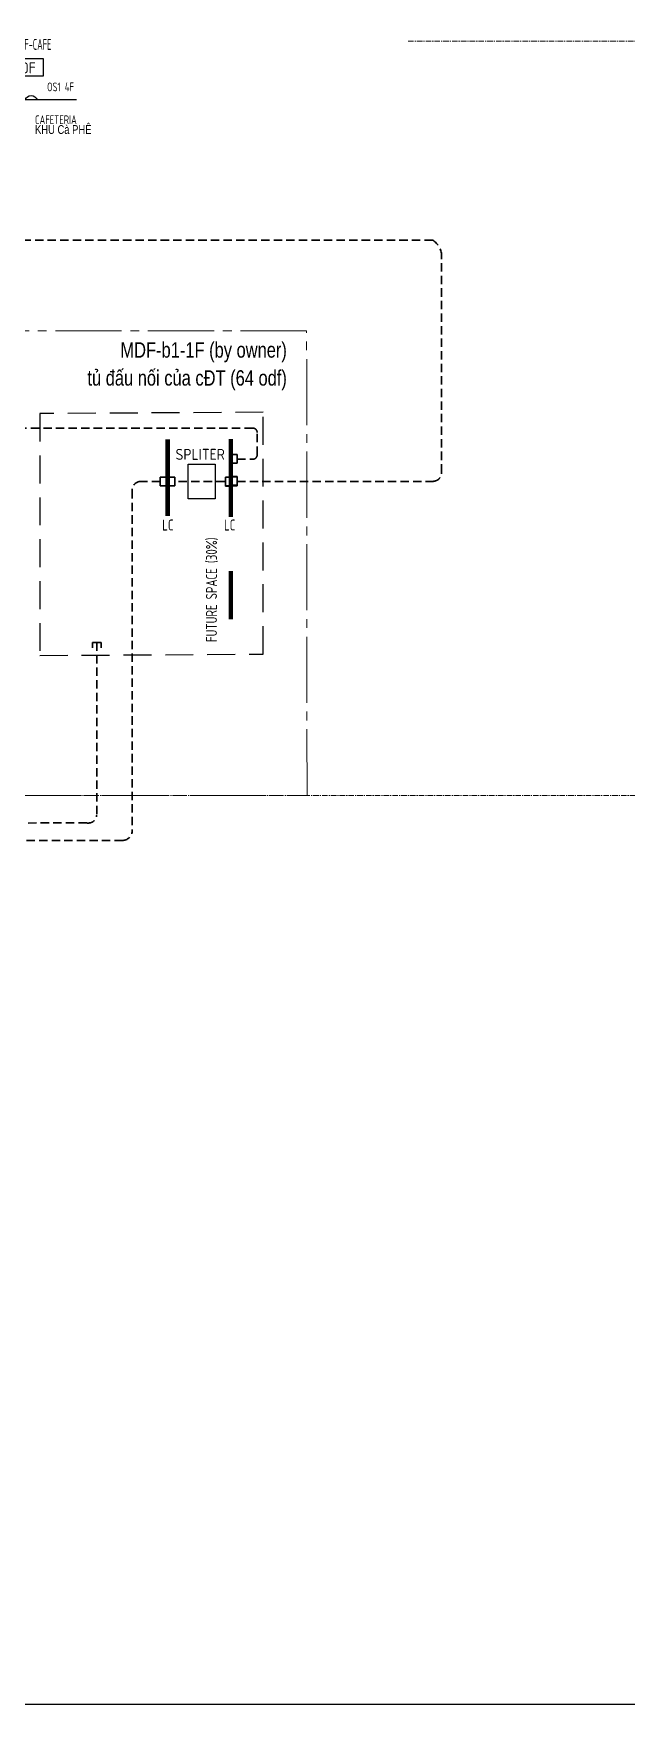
# Model space of a CAD drawing. Header units: millimetres. Extents: x -197 to 1453, y -101 to 618.
# Drawn here: x 241.8 to 376.7, y -101.4 to 278.8 of the extents above; entities that cross this region are included whole.
import ezdxf
from ezdxf.enums import TextEntityAlignment as Align

# ---------------------------------------------------------------- set-up
doc = ezdxf.new("R2010")
doc.units = ezdxf.units.MM
for name, pattern in [('HC-B_EC0-112 ZONE B-TELEPHONE & DATA SYSTEM SCHEMATIC (200529)$0$x-219010-E-00_Tell & Data System Schematic$0$CENTER', [2, 1.25, -0.25, 0.25, -0.25]), ('HC-B_EC0-112 ZONE B-TELEPHONE & DATA SYSTEM SCHEMATIC (200529)$0$x-219010-E-00_Tell & Data System Schematic$0$GEC-COMM_CENTER2', [28.575, 19.05, -3.175, 3.175, -3.175]), ('HC-B_EC0-112 ZONE B-TELEPHONE & DATA SYSTEM SCHEMATIC (200529)$0$x-219010-E-00_Tell & Data System Schematic$0$GEC-COMM_DOT2', [3.175, 0, -3.175]), ('HC-B_EC0-112 ZONE B-TELEPHONE & DATA SYSTEM SCHEMATIC (200529)$0$x-219010-E-00_Tell & Data System Schematic$0$GEC-COMM_HIDDEN', [9.525, 6.35, -3.175]), ('HC-B_EC0-112 ZONE B-TELEPHONE & DATA SYSTEM SCHEMATIC (200529)$0$x-219010-E-00_Tell & Data System Schematic$0$P-GEC_CPIP 1 CENTER2', [21.05, 15.05, -2, 2, -2]), ('HC-B_EC0-112 ZONE B-TELEPHONE & DATA SYSTEM SCHEMATIC (200529)$0$xx-219010_E-Tell & Data System Floor line$0$CENTER', [2, 1.25, -0.25, 0.25, -0.25])]:
    doc.linetypes.add(name, pattern=pattern)
for name, color, linetype in [('HC-B_EC0-112 ZONE B-TELEPHONE & DATA SYSTEM SCHEMATIC (200529)$0$GEC- E-TEXT', 7, 'Continuous'), ('HC-B_EC0-112 ZONE B-TELEPHONE & DATA SYSTEM SCHEMATIC (200529)$0$GEC-E-COMM-ENCL', 7, 'HC-B_EC0-112 ZONE B-TELEPHONE & DATA SYSTEM SCHEMATIC (200529)$0$x-219010-E-00_Tell & Data System Schematic$0$GEC-COMM_CENTER2'), ('HC-B_EC0-112 ZONE B-TELEPHONE & DATA SYSTEM SCHEMATIC (200529)$0$GEC-G-ANNO-TEXT-EN', 7, 'Continuous'), ('HC-B_EC0-112 ZONE B-TELEPHONE & DATA SYSTEM SCHEMATIC (200529)$0$GEC-G-ANNO-TEXT-VN', 7, 'Continuous')]:
    doc.layers.add(name, color=color, linetype=linetype)
for name, color, linetype, lineweight in [('HC-B_EC0-112 ZONE B-TELEPHONE & DATA SYSTEM SCHEMATIC (200529)$0$GEC-E-COMM-EQPM', 6, 'Continuous', 30), ('HC-B_EC0-112 ZONE B-TELEPHONE & DATA SYSTEM SCHEMATIC (200529)$0$GEC-E-COMM-FEED', 5, 'HC-B_EC0-112 ZONE B-TELEPHONE & DATA SYSTEM SCHEMATIC (200529)$0$x-219010-E-00_Tell & Data System Schematic$0$CENTER', 50), ('HC-B_EC0-112 ZONE B-TELEPHONE & DATA SYSTEM SCHEMATIC (200529)$0$GEC-E-COMM-OPTICAL FIBER- 4F', 5, 'HC-B_EC0-112 ZONE B-TELEPHONE & DATA SYSTEM SCHEMATIC (200529)$0$x-219010-E-00_Tell & Data System Schematic$0$GEC-COMM_HIDDEN', 35), ('HC-B_EC0-112 ZONE B-TELEPHONE & DATA SYSTEM SCHEMATIC (200529)$0$GEC-G-DIAG-FLOR', 8, 'HC-B_EC0-112 ZONE B-TELEPHONE & DATA SYSTEM SCHEMATIC (200529)$0$x-219010-E-00_Tell & Data System Schematic$0$CENTER', 9), ('HC-B_EC0-112 ZONE B-TELEPHONE & DATA SYSTEM SCHEMATIC (200529)$0$xx-219010_E-Tell & Data System Floor line$0$GEC-G-DIAG-FLOR', 8, 'HC-B_EC0-112 ZONE B-TELEPHONE & DATA SYSTEM SCHEMATIC (200529)$0$xx-219010_E-Tell & Data System Floor line$0$CENTER', 9)]:
    doc.layers.add(name, color=color, linetype=linetype, lineweight=lineweight)
doc.styles.add('HC-B_EC0-112 ZONE B-TELEPHONE & DATA SYSTEM SCHEMATIC (200529)$0$x-219010-E-00_Tell & Data System Schematic$0$GEC-EN_Text Style-2.5mm-Isocp', font='isocp.shx', dxfattribs={"width": 0.8, "height": 2.5})
doc.styles.add('HC-B_EC0-112 ZONE B-TELEPHONE & DATA SYSTEM SCHEMATIC (200529)$0$x-219010-E-00_Tell & Data System Schematic$0$GEC-Text stype-EN', font='isocp.shx', dxfattribs={"height": 2.5})
doc.styles.add('HC-B_EC0-112 ZONE B-TELEPHONE & DATA SYSTEM SCHEMATIC (200529)$0$x-219010-E-00_Tell & Data System Schematic$0$GEC-VN_Text Style-2.5mm-Hoatbif-WF 0.8', font='hoatbif.shx', dxfattribs={"width": 0.8, "height": 2.5})

# ---------------------------------------------------------------- blocks, each defined once
blk = doc.blocks.new('HC-B_EC0-112 ZONE B-TELEPHONE & DATA SYSTEM SCHEMATIC (200529)$0$xx-219010_E-Tell & Data System Floor line', base_point=(-18, 186.01))
at = {"layer": 'HC-B_EC0-112 ZONE B-TELEPHONE & DATA SYSTEM SCHEMATIC (200529)$0$xx-219010_E-Tell & Data System Floor line$0$GEC-G-DIAG-FLOR'}
for p, q in [((396.89, 463.03), (756.25, 463.03)), ((3.32, 291.46), (756.25, 291.46))]:
    blk.add_line(p, q, dxfattribs=at)
blk = doc.blocks.new('HC-B_EC0-112 ZONE B-TELEPHONE & DATA SYSTEM SCHEMATIC (200529)$0$x-219010-E-00_Tell & Data System Schematic$0$GEC-E_COMMS-RDF (1)')
blk.add_lwpolyline([(-5.5, 0), (2, 0), (2, -4), (-5.5, -4)], close=True)
at = {"color": 7, "style": 'HC-B_EC0-112 ZONE B-TELEPHONE & DATA SYSTEM SCHEMATIC (200529)$0$x-219010-E-00_Tell & Data System Schematic$0$GEC-EN_Text Style-2.5mm-Isocp'}
for tag, p in [('DESCRIPTION-1', (7.72, -1.46)), ('DESCRIPTION-2', (7.72, -4.96)), ('SPARE', (7.72, -8.46))]:
    blk.add_attdef(tag, p, '', height=2.5, dxfattribs=at)
blk.add_attdef('GEC-NAME', text='', height=2.5, dxfattribs=at).set_placement((-1.78, -2.12), align=Align.MIDDLE)
blk = doc.blocks.new('HC-B_EC0-112 ZONE B-TELEPHONE & DATA SYSTEM SCHEMATIC (200529)$0$x-219010-E-00_Tell & Data System Schematic$0$Ky hieu cap')
blk.add_lwpolyline([(523.79, 257.11), (534.36, 257.11), (535.52, 257.11)])
blk.add_arc((534.12, 256.59), 1.49, 20.0579, 159.9421)
blk = doc.blocks.new('HC-B_EC0-112 ZONE B-TELEPHONE & DATA SYSTEM SCHEMATIC (200529)$0$x-219010-E-00_Tell & Data System Schematic$0$GEC-E_COMMS-CONNECTION')
for p, q in [((0, 1), (0, -1)), ((0, 1), (1.25, 1)), ((0, -1), (1.25, -1))]:
    blk.add_line(p, q)
at = {"color": 7, "style": 'HC-B_EC0-112 ZONE B-TELEPHONE & DATA SYSTEM SCHEMATIC (200529)$0$x-219010-E-00_Tell & Data System Schematic$0$GEC-EN_Text Style-2.5mm-Isocp'}
for tag, p in [('GEC-NAME', (5.97, 2.04)), ('DESCRIPTION-1', (5.97, -1.46)), ('DESCRIPTION-2', (5.97, -4.96)), ('SPARE', (5.97, -8.46))]:
    blk.add_attdef(tag, p, '', height=2.5, dxfattribs=at)
blk = doc.blocks.new('HC-B_EC0-112 ZONE B-TELEPHONE & DATA SYSTEM SCHEMATIC (200529)')
for points in [[(-196.95, 617.68), (1453.09, 617.68), (1453.09, -101.37), (-196.95, -101.37)], [(276.97, 180.81), (283.15, 180.81), (283.15, 172.92), (276.97, 172.92)]]:
    blk.add_lwpolyline(points, close=True)
at = {"layer": 'HC-B_EC0-112 ZONE B-TELEPHONE & DATA SYSTEM SCHEMATIC (200529)$0$GEC-E-COMM-ENCL', "linetype": 'HC-B_EC0-112 ZONE B-TELEPHONE & DATA SYSTEM SCHEMATIC (200529)$0$x-219010-E-00_Tell & Data System Schematic$0$GEC-COMM_HIDDEN'}
blk.add_lwpolyline([(294.09, 192.59), (243.24, 192.28), (243.24, 137.28), (294.09, 137.59)], close=True, dxfattribs=at)
at = {"layer": 'HC-B_EC0-112 ZONE B-TELEPHONE & DATA SYSTEM SCHEMATIC (200529)$0$GEC-E-COMM-FEED', "const_width": 1}
for points in [[(272.34, 186.46), (272.34, 169)], [(286.71, 186.52), (286.71, 168.75)]]:
    blk.add_lwpolyline(points, dxfattribs=at)
at = {"layer": 'HC-B_EC0-112 ZONE B-TELEPHONE & DATA SYSTEM SCHEMATIC (200529)$0$GEC-E-COMM-FEED', "linetype": 'HC-B_EC0-112 ZONE B-TELEPHONE & DATA SYSTEM SCHEMATIC (200529)$0$x-219010-E-00_Tell & Data System Schematic$0$GEC-COMM_DOT2', "const_width": 1}
blk.add_lwpolyline([(286.71, 156.49), (286.71, 145.51)], dxfattribs=at)
at = {"layer": 'HC-B_EC0-112 ZONE B-TELEPHONE & DATA SYSTEM SCHEMATIC (200529)$0$GEC-E-COMM-OPTICAL FIBER- 4F', "ltscale": 0.3}
for p, q in [((264.25, 174.87), (264.25, 97.31)), ((270.6, 176.87), (266.25, 176.87)), ((285.28, 176.87), (273.96, 176.87)), ((256.2, 140.24), (256.2, 100.94)), ((253.92, 99.18), (69.39, 98.97)), ((262.14, 95.22), (70.81, 94.74))]:
    blk.add_line(p, q, dxfattribs=at)
at = {"layer": 'HC-B_EC0-112 ZONE B-TELEPHONE & DATA SYSTEM SCHEMATIC (200529)$0$GEC-E-COMM-OPTICAL FIBER- 4F', "linetype": 'HC-B_EC0-112 ZONE B-TELEPHONE & DATA SYSTEM SCHEMATIC (200529)$0$x-219010-E-00_Tell & Data System Schematic$0$GEC-COMM_HIDDEN', "ltscale": 0.3}
for points in [[(288.14, 176.88), (332.65, 176.88, 0.414214), (334.65, 178.88), (334.65, 227.9, 0.271781), (332.65, 231.72), (11.41, 231.72)], [(288.14, 181.9), (291.69, 181.9, 0.414214), (292.69, 182.9), (292.69, 187.99, 0.414214), (291.69, 188.99), (228.95, 188.99)]]:
    blk.add_lwpolyline(points, format="xyb", dxfattribs=at)
at = {"layer": 'HC-B_EC0-112 ZONE B-TELEPHONE & DATA SYSTEM SCHEMATIC (200529)$0$GEC-E-COMM-OPTICAL FIBER- 4F', "ltscale": 0.3}
for centre, radius, start, end in [((266.25, 174.87), 2, 90, 180), ((254.25, 101.1), 1.95, 260.3385, 355.0762), ((262.06, 97.41), 2.2, 267.4411, 357.1943)]:
    blk.add_arc(centre, radius, start, end, dxfattribs=at)
at = {"layer": 'HC-B_EC0-112 ZONE B-TELEPHONE & DATA SYSTEM SCHEMATIC (200529)$0$GEC-G-DIAG-FLOR', "linetype": 'HC-B_EC0-112 ZONE B-TELEPHONE & DATA SYSTEM SCHEMATIC (200529)$0$x-219010-E-00_Tell & Data System Schematic$0$P-GEC_CPIP 1 CENTER2'}
blk.add_lwpolyline([(303.95, 211.14), (130.98, 211.14), (131.06, 105.45), (304.03, 105.45)], close=True, dxfattribs=at)
blk.add_blockref('HC-B_EC0-112 ZONE B-TELEPHONE & DATA SYSTEM SCHEMATIC (200529)$0$xx-219010_E-Tell & Data System Floor line', (-87.86, 0))
at = {"layer": 'HC-B_EC0-112 ZONE B-TELEPHONE & DATA SYSTEM SCHEMATIC (200529)$0$GEC-E-COMM-EQPM'}
ref = blk.add_blockref('HC-B_EC0-112 ZONE B-TELEPHONE & DATA SYSTEM SCHEMATIC (200529)$0$x-219010-E-00_Tell & Data System Schematic$0$GEC-E_COMMS-RDF (1)', (241.98, 273.05), dxfattribs=at)
ref.add_attrib('GEC-NAME', 'IDF', dxfattribs={"layer": '0', "color": 7, "height": 2.5, "style": 'HC-B_EC0-112 ZONE B-TELEPHONE & DATA SYSTEM SCHEMATIC (200529)$0$x-219010-E-00_Tell & Data System Schematic$0$GEC-EN_Text Style-2.5mm-Isocp'}).set_placement((240.2, 270.94), align=Align.MIDDLE)
ref.add_attrib('DESCRIPTION-1', 'IDF-B1-1F-CAFE', (232.61, 275.03), dxfattribs={"layer": '0', "color": 7, "height": 2.5, "style": 'HC-B_EC0-112 ZONE B-TELEPHONE & DATA SYSTEM SCHEMATIC (200529)$0$x-219010-E-00_Tell & Data System Schematic$0$GEC-EN_Text Style-2.5mm-Isocp', "width": 0.6})
at = {"layer": 'HC-B_EC0-112 ZONE B-TELEPHONE & DATA SYSTEM SCHEMATIC (200529)$0$GEC-E-COMM-OPTICAL FIBER- 4F', "xscale": -1}
for p in [(288.14, 182.01), (273.96, 176.87), (288.14, 177), (288.14, 176.88)]:
    blk.add_blockref('HC-B_EC0-112 ZONE B-TELEPHONE & DATA SYSTEM SCHEMATIC (200529)$0$x-219010-E-00_Tell & Data System Schematic$0$GEC-E_COMMS-CONNECTION', p, dxfattribs=at)
at = {"layer": 'HC-B_EC0-112 ZONE B-TELEPHONE & DATA SYSTEM SCHEMATIC (200529)$0$GEC-E-COMM-OPTICAL FIBER- 4F', "xscale": -1, "rotation": 180}
for p in [(270.6, 176.87), (285.46, 176.87), (285.46, 176.82)]:
    blk.add_blockref('HC-B_EC0-112 ZONE B-TELEPHONE & DATA SYSTEM SCHEMATIC (200529)$0$x-219010-E-00_Tell & Data System Schematic$0$GEC-E_COMMS-CONNECTION', p, dxfattribs=at)
at = {"layer": 'HC-B_EC0-112 ZONE B-TELEPHONE & DATA SYSTEM SCHEMATIC (200529)$0$GEC-E-COMM-OPTICAL FIBER- 4F', "rotation": 270}
blk.add_blockref('HC-B_EC0-112 ZONE B-TELEPHONE & DATA SYSTEM SCHEMATIC (200529)$0$x-219010-E-00_Tell & Data System Schematic$0$GEC-E_COMMS-CONNECTION', (256.2, 140.24), dxfattribs=at)
at = {"layer": 'HC-B_EC0-112 ZONE B-TELEPHONE & DATA SYSTEM SCHEMATIC (200529)$0$GEC-G-ANNO-TEXT-EN', "xscale": -1}
blk.add_blockref('HC-B_EC0-112 ZONE B-TELEPHONE & DATA SYSTEM SCHEMATIC (200529)$0$x-219010-E-00_Tell & Data System Schematic$0$Ky hieu cap', (775.39, 6.54), dxfattribs=at)
at = {"layer": 'HC-B_EC0-112 ZONE B-TELEPHONE & DATA SYSTEM SCHEMATIC (200529)$0$GEC- E-TEXT', "style": 'HC-B_EC0-112 ZONE B-TELEPHONE & DATA SYSTEM SCHEMATIC (200529)$0$x-219010-E-00_Tell & Data System Schematic$0$GEC-Text stype-EN'}
blk.add_text('SPLITER', height=2.5, dxfattribs=at).set_placement((279.74, 183.02), align=Align.MIDDLE_CENTER)
at = {"layer": 'HC-B_EC0-112 ZONE B-TELEPHONE & DATA SYSTEM SCHEMATIC (200529)$0$GEC-G-ANNO-TEXT-EN', "linetype": 'HC-B_EC0-112 ZONE B-TELEPHONE & DATA SYSTEM SCHEMATIC (200529)$0$x-219010-E-00_Tell & Data System Schematic$0$GEC-COMM_HIDDEN', "insert": (251.03, 267.61), "char_height": 2, "attachment_point": 3, "style": 'HC-B_EC0-112 ZONE B-TELEPHONE & DATA SYSTEM SCHEMATIC (200529)$0$x-219010-E-00_Tell & Data System Schematic$0$GEC-EN_Text Style-2.5mm-Isocp'}
blk.add_mtext_dynamic_manual_height_columns('OS1 4F', width=19.3509, gutter_width=12.5, heights=[0], dxfattribs=at)
at = {"layer": 'HC-B_EC0-112 ZONE B-TELEPHONE & DATA SYSTEM SCHEMATIC (200529)$0$GEC-G-ANNO-TEXT-EN', "linetype": 'HC-B_EC0-112 ZONE B-TELEPHONE & DATA SYSTEM SCHEMATIC (200529)$0$x-219010-E-00_Tell & Data System Schematic$0$GEC-COMM_HIDDEN', "char_height": 2, "attachment_point": 1, "line_spacing_factor": 0.6}
for s, width, insert, style in [('CAFETERIA', 19.3509, (242.16, 260.14), 'HC-B_EC0-112 ZONE B-TELEPHONE & DATA SYSTEM SCHEMATIC (200529)$0$x-219010-E-00_Tell & Data System Schematic$0$GEC-EN_Text Style-2.5mm-Isocp'), ('KHU Cµ PH£', 21.739, (242.16, 257.91), 'HC-B_EC0-112 ZONE B-TELEPHONE & DATA SYSTEM SCHEMATIC (200529)$0$x-219010-E-00_Tell & Data System Schematic$0$GEC-VN_Text Style-2.5mm-Hoatbif-WF 0.8')]:
    blk.add_mtext_dynamic_manual_height_columns(s, width=width, gutter_width=12.5, heights=[0], dxfattribs=dict(at, insert=insert, style=style))
at = {"layer": 'HC-B_EC0-112 ZONE B-TELEPHONE & DATA SYSTEM SCHEMATIC (200529)$0$GEC-G-ANNO-TEXT-EN', "char_height": 2.5, "attachment_point": 3, "style": 'HC-B_EC0-112 ZONE B-TELEPHONE & DATA SYSTEM SCHEMATIC (200529)$0$x-219010-E-00_Tell & Data System Schematic$0$GEC-EN_Text Style-2.5mm-Isocp'}
for insert in [(273.68, 168.2), (287.75, 168.2)]:
    blk.add_mtext_dynamic_manual_height_columns('LC', width=10.3454, gutter_width=12.5, heights=[0], dxfattribs=dict(at, insert=insert))
at = {"layer": 'HC-B_EC0-112 ZONE B-TELEPHONE & DATA SYSTEM SCHEMATIC (200529)$0$GEC-G-ANNO-TEXT-EN', "insert": (281.05, 164.12), "char_height": 2.5, "attachment_point": 3, "rotation": 90, "style": 'HC-B_EC0-112 ZONE B-TELEPHONE & DATA SYSTEM SCHEMATIC (200529)$0$x-219010-E-00_Tell & Data System Schematic$0$GEC-EN_Text Style-2.5mm-Isocp'}
blk.add_mtext_dynamic_manual_height_columns('FUTURE SPACE (30%)', width=38.625, gutter_width=12.5, heights=[0], dxfattribs=at)
at = {"layer": 'HC-B_EC0-112 ZONE B-TELEPHONE & DATA SYSTEM SCHEMATIC (200529)$0$GEC-G-ANNO-TEXT-VN', "char_height": 3.5, "attachment_point": 3, "style": 'HC-B_EC0-112 ZONE B-TELEPHONE & DATA SYSTEM SCHEMATIC (200529)$0$x-219010-E-00_Tell & Data System Schematic$0$GEC-VN_Text Style-2.5mm-Hoatbif-WF 0.8'}
for s, width, heights, insert in [('MDF-b1-1F (by owner)', 70.1722, [11.2], (299.45, 208.52)), ('tñ ®Êu nèi cña c§T (64 odf)', 109.988, [0], (299.45, 202.16))]:
    blk.add_mtext_dynamic_manual_height_columns(s, width=width, gutter_width=12.5, heights=heights, dxfattribs=dict(at, insert=insert))

msp = doc.modelspace()

# ---------------------------------------------------------------- block references
msp.add_blockref('HC-B_EC0-112 ZONE B-TELEPHONE & DATA SYSTEM SCHEMATIC (200529)', (0, 0))

doc.saveas('drawing.dxf')
